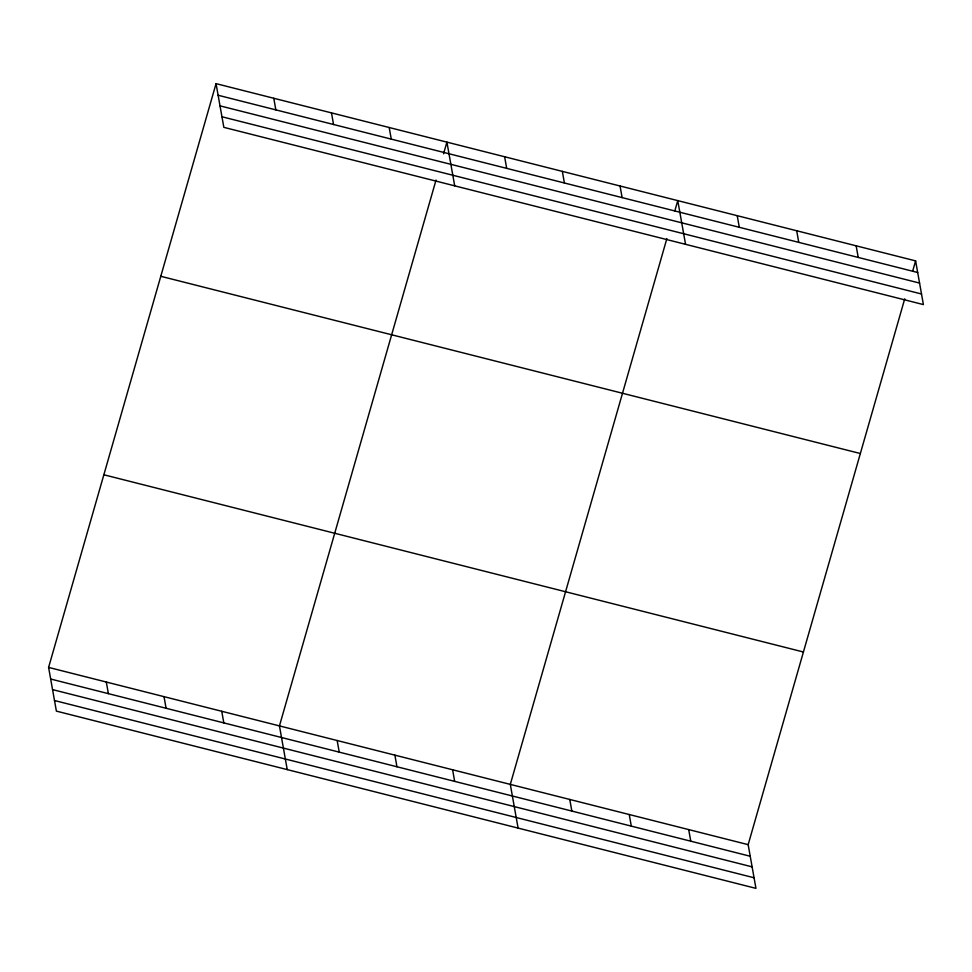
<?xml version="1.0" encoding="UTF-8"?>
<svg xmlns="http://www.w3.org/2000/svg" width="972" height="972" viewBox="0 0 972 972"><rect width="100%" height="100%" fill="white"/><g stroke="black" fill="none" stroke-linecap="round" stroke-linejoin="round"><path stroke-width="1.46" d="M904.725 298.829L748.161 844.656L755.949 888.359L56.388 711.115L48.6 667.412L216.051 83.641L915.612 260.885L923.4 304.588L223.839 127.344L216.051 83.641M436.027 180.075L279.45 725.902L287.238 769.605M443.56 153.807L446.913 142.131L454.702 185.834M666.877 238.565L510.312 784.392L518.088 828.095M674.835 210.839L677.763 200.621L685.552 244.324M912.684 271.103L915.612 260.885M218.129 95.256L917.689 272.5M220.012 105.851L919.573 283.083M221.956 116.761L921.517 293.994M160.793 276.291L860.354 453.523M103.858 474.773L803.419 652.005M48.6 667.412L748.161 844.656M50.666 679.027L750.226 856.259M52.561 689.61L752.109 866.854M54.493 700.52L754.053 877.765M856.15 245.819L858.227 257.434M796.688 230.753L798.753 242.368M737.226 215.687L739.291 227.302M620.051 186.004L622.116 197.608M688.698 829.59L690.764 841.205M562.338 171.376L564.404 182.991M629.236 814.524L631.302 826.139M504.626 156.759L506.691 168.363M569.774 799.458L571.84 811.073M389.201 127.514L391.266 139.118M452.6 769.763L454.665 781.379M331.488 112.886L333.554 124.501M394.887 755.147L396.953 766.762M273.776 98.269L275.841 109.885M337.163 740.53L339.24 752.134M221.738 711.285L223.815 722.889M164.025 696.657L166.09 708.272M106.312 682.04L108.378 693.644"/></g></svg>
